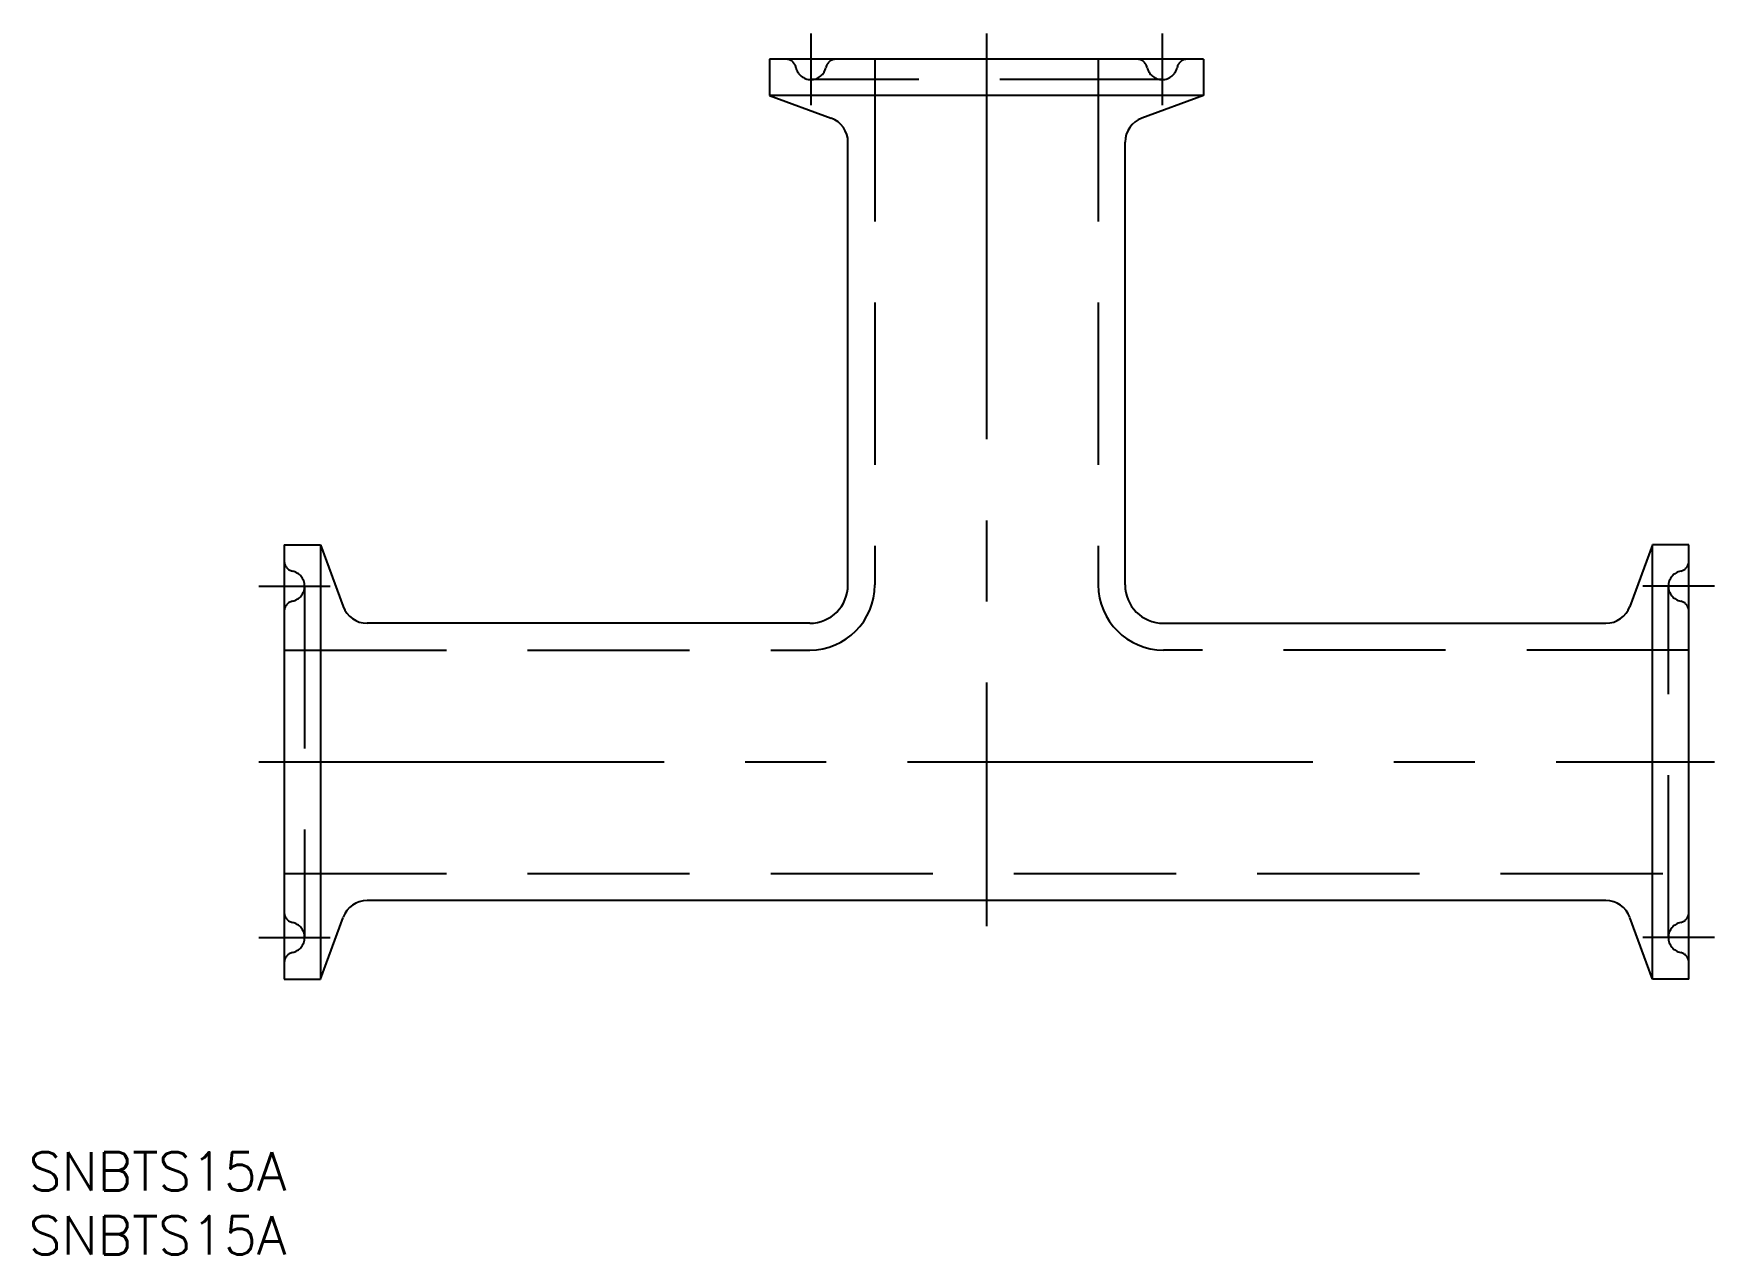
# Model space of a CAD drawing. Extents: x -20 to 112, y -39 to 57.
import ezdxf

# ---------------------------------------------------------------- set-up
doc = ezdxf.new("R2010")
doc.units = 0
doc.linetypes.add('CENTER', pattern=[50.8, 31.75, -6.35, 6.35, -6.35])
doc.linetypes.add('DASHED', pattern=[19.05, 12.7, -6.35])
doc.layers.get('0').update_dxf_attribs({"linetype": 'CONTINUOUS'})
doc.layers.add('CENTER', color=1, linetype='CENTER')
doc.styles.get("Standard").update_dxf_attribs({"font": 'txt.shx', "height": 3, "bigfont": 'bigfont.shx'})

msp = doc.modelspace()

# ---------------------------------------------------------------- linework, layer by layer
at = {"color": 7, "linetype": 'CONTINUOUS'}
for p, q in [((72, 55), (38, 55)), ((38, 55), (38, 52.15)), ((72, 55), (72, 52.15)), ((72, 52.15), (38, 52.15)), ((38, 52.15), (42.83, 50.39)), ((72, 52.15), (67.17, 50.39)), ((44.15, 13.85), (44.15, 48.51)), ((65.85, 13.85), (65.85, 48.51)), ((0, 17), (0, -17)), ((0, 17), (2.85, 17)), ((2.85, 17), (2.85, -17)), ((2.85, 17), (4.61, 12.17)), ((107.15, 17), (105.39, 12.17)), ((107.15, -17), (107.15, 17)), ((110, 17), (107.15, 17)), ((110, -17), (110, 17)), ((41.15, 10.85), (6.49, 10.85)), ((68.85, 10.85), (103.51, 10.85)), ((103.51, -10.85), (6.49, -10.85)), ((2.85, -17), (4.61, -12.17)), ((107.15, -17), (105.39, -12.17)), ((0, -17), (2.85, -17)), ((110, -17), (107.15, -17))]:
    msp.add_line(p, q, dxfattribs=at)
at = {"color": 3, "linetype": 'DASHED'}
for p, q in [((46.25, 55), (46.25, 13.85)), ((63.75, 55), (63.75, 13.85)), ((68.75, 53.4), (41.25, 53.4)), ((1.6, 13.75), (1.6, -13.75)), ((108.4, -13.75), (108.4, 13.75)), ((0, 8.75), (41.15, 8.75)), ((110, 8.75), (68.85, 8.75)), ((0, -8.75), (110, -8.75))]:
    msp.add_line(p, q, dxfattribs=at)
for centre, radius, start, end in [((39.29, 54.2), 0.8, 11.537, 90), ((41.25, 54.6), 1.2, 191.537, 348.463), ((43.21, 54.2), 0.8, 90, 168.463), ((66.79, 54.2), 0.8, 11.537, 90), ((68.75, 54.6), 1.2, 191.537, 348.463), ((70.71, 54.2), 0.8, 90, 168.463), ((0.8, 15.71), 0.8, 180, 258.463), ((0.4, 13.75), 1.2, 281.537, 78.463), ((109.6, 13.75), 1.2, 101.537, 258.463), ((109.2, 15.71), 0.8, 281.537, 360), ((41.15, 13.85), 5.1, 270, 0), ((68.85, 13.85), 5.1, 180, 270), ((0.8, 11.79), 0.8, 101.537, 180), ((109.2, 11.79), 0.8, 360, 78.463), ((0.8, -11.79), 0.8, 180, 258.463), ((109.2, -11.79), 0.8, 281.537, 0), ((0.4, -13.75), 1.2, 281.537, 78.463), ((109.6, -13.75), 1.2, 101.537, 258.463), ((0.8, -15.71), 0.8, 101.537, 180), ((109.2, -15.71), 0.8, 0, 78.463)]:
    msp.add_arc(centre, radius, start, end, dxfattribs=at)
at = {"color": 7, "linetype": 'CONTINUOUS'}
for centre, radius, start, end in [((42.15, 48.51), 2, 0, 70), ((67.85, 48.51), 2, 110, 180), ((41.15, 13.85), 3, 270, 0), ((68.85, 13.85), 3, 180, 270), ((6.49, 12.85), 2, 200, 270), ((103.51, 12.85), 2, 270, 340), ((6.49, -12.85), 2, 90, 160), ((103.51, -12.85), 2, 20, 90)]:
    msp.add_arc(centre, radius, start, end, dxfattribs=at)
at = {"layer": 'CENTER', "color": 1, "linetype": 'CENTER'}
for p, q in [((41.25, 57), (41.25, 51.4)), ((55, 57), (55, -12.85)), ((68.75, 57), (68.75, 51.4)), ((-2, 13.75), (3.6, 13.75)), ((112, 13.75), (106.4, 13.75)), ((-2, 0), (112, 0)), ((-2, -13.75), (3.6, -13.75)), ((112, -13.75), (106.4, -13.75))]:
    msp.add_line(p, q, dxfattribs=at)

# ---------------------------------------------------------------- texts
at = {"color": 7, "linetype": 'CONTINUOUS'}
for p in [(-20.01, -33.55), (-20.01, -38.55)]:
    msp.add_text('SNBTS15A', height=3, dxfattribs=at).set_placement(p)

doc.saveas('drawing.dxf')
